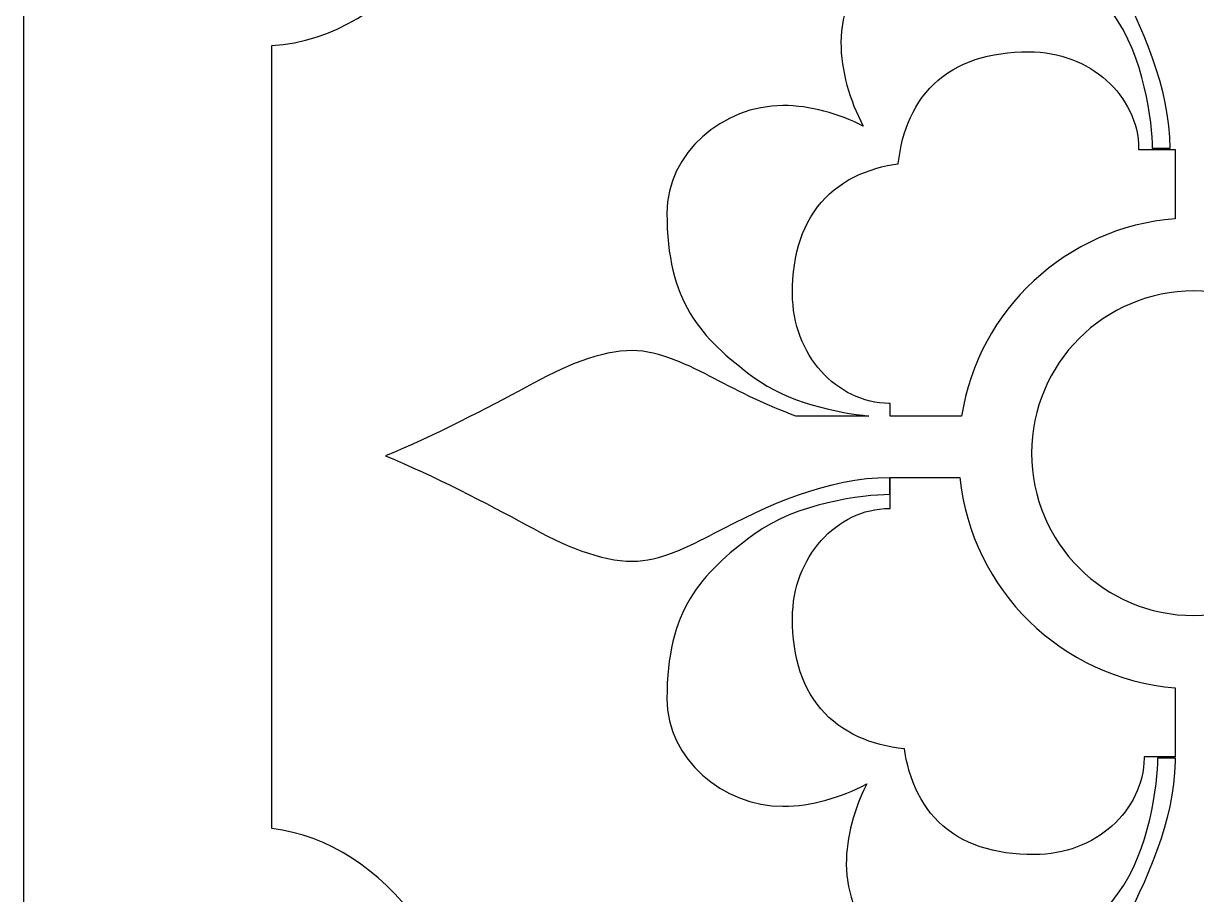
# Model space of a CAD drawing. Header units: centimetres. Extents: x 21.2 to 27, y -9 to 9.
# Drawn here: x 21.19 to 22.782, y 3.121 to 4.303 of the extents above; entities that cross this region are included whole.
import ezdxf

# ---------------------------------------------------------------- set-up
doc = ezdxf.new("R2010")
doc.units = ezdxf.units.CM
doc.header["$MEASUREMENT"] = 0
doc.layers.add('layer 1', color=7, linetype='Continuous')

msp = doc.modelspace()

# ---------------------------------------------------------------- linework, layer by layer
at = {"layer": 'layer 1', "color": 250}
for points, knots in [([(21.19047, -9.00019), (21.19047, -9.00019), (21.19047, -7.7491), (21.19047, -7.7491), (21.19047, -7.7491), (21.19047, -7.7491), (21.19047, -7.63661), (21.19047, -7.63661), (21.19047, -7.63661), (21.19047, -7.63661), (21.19047, -7.23319), (21.19047, -7.23319), (21.19047, -7.23319), (21.19047, -7.23319), (21.19047, -7.03897), (21.19047, -7.03897), (21.19047, -7.03897), (21.19047, -7.03897), (21.19047, -5.26695), (21.19047, -5.26695), (21.19047, -5.26695), (21.19047, -5.26695), (21.19047, -5.15446), (21.19047, -5.15446), (21.19047, -5.15446), (21.19047, -5.15446), (21.19047, -4.75104), (21.19047, -4.75104), (21.19047, -4.75104), (21.19047, -4.75104), (21.19047, -4.55682), (21.19047, -4.55682), (21.19047, -4.55682), (21.19047, -4.55682), (21.19047, -2.7848), (21.19047, -2.7848), (21.19047, -2.7848), (21.19047, -2.7848), (21.19047, -2.67231), (21.19047, -2.67231), (21.19047, -2.67231), (21.19047, -2.67231), (21.19047, -2.26889), (21.19047, -2.26889), (21.19047, -2.26889), (21.19047, -2.26889), (21.19047, -2.07467), (21.19047, -2.07467), (21.19047, -2.07467), (21.19047, -2.07467), (21.19047, -0.30265), (21.19047, -0.30265), (21.19047, -0.30265), (21.19047, -0.30265), (21.19047, -0.19016), (21.19047, -0.19016), (21.19047, -0.19016), (21.19047, -0.19016), (21.19047, 0.21326), (21.19047, 0.21326), (21.19047, 0.21326), (21.19047, 0.21326), (21.19047, 0.40748), (21.19047, 0.40748), (21.19047, 0.40748), (21.19047, 0.40748), (21.19047, 2.1795), (21.19047, 2.1795), (21.19047, 2.1795), (21.19047, 2.1795), (21.19047, 2.29199), (21.19047, 2.29199), (21.19047, 2.29199), (21.19047, 2.29199), (21.19047, 2.69541), (21.19047, 2.69541), (21.19047, 2.69541), (21.19047, 2.69541), (21.19047, 2.88963), (21.19047, 2.88963), (21.19047, 2.88963), (21.19047, 2.88963), (21.19047, 4.66165), (21.19047, 4.66165), (21.19047, 4.66165), (21.19047, 4.66165), (21.19047, 4.77414), (21.19047, 4.77414), (21.19047, 4.77414), (21.19047, 4.77414), (21.19047, 5.17756), (21.19047, 5.17756), (21.19047, 5.17756), (21.19047, 5.17756), (21.19047, 5.37178), (21.19047, 5.37178), (21.19047, 5.37178), (21.19047, 5.37178), (21.19047, 7.1438), (21.19047, 7.1438), (21.19047, 7.1438), (21.19047, 7.1438), (21.19047, 7.25629), (21.19047, 7.25629), (21.19047, 7.25629), (21.19047, 7.25629), (21.19047, 7.65971), (21.19047, 7.65971), (21.19047, 7.65971), (21.19047, 7.65971), (21.19047, 7.85393), (21.19047, 7.85393), (21.19047, 7.85393), (21.19047, 7.85393), (21.19047, 9.00077), (21.19047, 9.00077), (21.19047, 9.00077), (21.19047, 9.00077), (22.06369, 9.00077), (22.06369, 9.00077), (22.06369, 9.00077), (22.06369, 9.00077), (22.26069, 9.00077), (22.26069, 9.00077), (22.26069, 9.00077), (22.26069, 9.00077), (22.75317, 9.00077), (22.75317, 9.00077), (22.75317, 9.00077), (22.75317, 9.00077), (22.83643, 9.00077), (22.83643, 9.00077), (22.83643, 9.00077), (22.83643, 9.00077), (23.30109, 9.00077), (23.30109, 9.00077), (23.30109, 9.00077), (23.30109, 9.00077), (23.4937, 9.00077), (23.4937, 9.00077), (23.4937, 9.00077), (23.4937, 9.00077), (24.69645, 9.00077), (24.69645, 9.00077), (24.69645, 9.00077), (24.69645, 9.00077), (24.89344, 9.00077), (24.89344, 9.00077), (24.89344, 9.00077), (24.89344, 9.00077), (25.38592, 9.00077), (25.38592, 9.00077), (25.38592, 9.00077), (25.38592, 9.00077), (25.46919, 9.00077), (25.46919, 9.00077), (25.46919, 9.00077), (25.46919, 9.00077), (25.93384, 9.00077), (25.93384, 9.00077), (25.93384, 9.00077), (25.93384, 9.00077), (26.12645, 9.00077), (26.12645, 9.00077), (26.12645, 9.00077), (26.12645, 9.00077), (26.99977, 9.00077), (26.99977, 9.00077), (26.99977, 9.00077), (26.99977, 9.00077), (26.99977, 7.78696), (26.99977, 7.78696), (26.99977, 7.78696), (26.99977, 7.78696), (26.99977, 7.67444), (26.99977, 7.67444), (26.99977, 7.67444), (26.99977, 7.67444), (26.99977, 7.27121), (26.99977, 7.27121), (26.99977, 7.27121), (26.99977, 7.27121), (26.99977, 7.0909), (26.99977, 7.0909), (26.99977, 7.0909), (26.99977, 7.0909), (26.99977, 5.25821), (26.99977, 5.25821), (26.99977, 5.25821), (26.99977, 5.25821), (26.99977, 5.1457), (26.99977, 5.1457), (26.99977, 5.1457), (26.99977, 5.1457), (26.99977, 4.74247), (26.99977, 4.74247), (26.99977, 4.74247), (26.99977, 4.74247), (26.99977, 4.56216), (26.99977, 4.56216), (26.99977, 4.56216), (26.99977, 4.56216), (26.99977, 2.79003), (26.99977, 2.79003), (26.99977, 2.79003), (26.99977, 2.79003), (26.99977, 2.67751), (26.99977, 2.67751), (26.99977, 2.67751), (26.99977, 2.67751), (26.99977, 2.27429), (26.99977, 2.27429), (26.99977, 2.27429), (26.99977, 2.27429), (26.99977, 2.09398), (26.99977, 2.09398), (26.99977, 2.09398), (26.99977, 2.09398), (26.99977, 0.32184), (26.99977, 0.32184), (26.99977, 0.32184), (26.99977, 0.32184), (26.99977, 0.20933), (26.99977, 0.20933), (26.99977, 0.20933), (26.99977, 0.20933), (26.99977, -0.1939), (26.99977, -0.1939), (26.99977, -0.1939), (26.99977, -0.1939), (26.99977, -0.37421), (26.99977, -0.37421), (26.99977, -0.37421), (26.99977, -0.37421), (26.99977, -2.14634), (26.99977, -2.14634), (26.99977, -2.14634), (26.99977, -2.14634), (26.99977, -2.25886), (26.99977, -2.25886), (26.99977, -2.25886), (26.99977, -2.25886), (26.99977, -2.66208), (26.99977, -2.66208), (26.99977, -2.66208), (26.99977, -2.66208), (26.99977, -2.84239), (26.99977, -2.84239), (26.99977, -2.84239), (26.99977, -2.84239), (26.99977, -4.61452), (26.99977, -4.61452), (26.99977, -4.61452), (26.99977, -4.61452), (26.99977, -4.72704), (26.99977, -4.72704), (26.99977, -4.72704), (26.99977, -4.72704), (26.99977, -5.13027), (26.99977, -5.13027), (26.99977, -5.13027), (26.99977, -5.13027), (26.99977, -5.31058), (26.99977, -5.31058), (26.99977, -5.31058), (26.99977, -5.31058), (26.99977, -7.08271), (26.99977, -7.08271), (26.99977, -7.08271), (26.99977, -7.08271), (26.99977, -7.19522), (26.99977, -7.19522), (26.99977, -7.19522), (26.99977, -7.19522), (26.99977, -7.59845), (26.99977, -7.59845), (26.99977, -7.59845), (26.99977, -7.59845), (26.99977, -7.77876), (26.99977, -7.77876), (26.99977, -7.77876), (26.99977, -7.77876), (26.99977, -9.00019), (26.99977, -9.00019), (26.99977, -9.00019), (26.99977, -9.00019), (26.12655, -9.00019), (26.12655, -9.00019), (26.12655, -9.00019), (26.12655, -9.00019), (25.92852, -9.00019), (25.92852, -9.00019), (25.92852, -9.00019), (25.92852, -9.00019), (25.46919, -9.00019), (25.46919, -9.00019), (25.46919, -9.00019), (25.46919, -9.00019), (25.38592, -9.00019), (25.38592, -9.00019), (25.38592, -9.00019), (25.38592, -9.00019), (24.89003, -9.00019), (24.89003, -9.00019), (24.89003, -9.00019), (24.89003, -9.00019), (24.69651, -9.00019), (24.69651, -9.00019), (24.69651, -9.00019), (24.69651, -9.00019), (23.4938, -9.00019), (23.4938, -9.00019), (23.4938, -9.00019), (23.4938, -9.00019), (23.29577, -9.00019), (23.29577, -9.00019), (23.29577, -9.00019), (23.29577, -9.00019), (22.83643, -9.00019), (22.83643, -9.00019), (22.83643, -9.00019), (22.83643, -9.00019), (22.75317, -9.00019), (22.75317, -9.00019), (22.75317, -9.00019), (22.75317, -9.00019), (22.25728, -9.00019), (22.25728, -9.00019), (22.25728, -9.00019), (22.25728, -9.00019), (22.06376, -9.00019), (22.06376, -9.00019), (22.06376, -9.00019), (22.06376, -9.00019), (21.19047, -9.00019), (21.19047, -9.00019)], [0, 0, 0, 0, 0.0117647, 0.0117647, 0.0117647, 0.0117647, 0.0235294, 0.0235294, 0.0235294, 0.0235294, 0.0352941, 0.0352941, 0.0352941, 0.0352941, 0.0470588, 0.0470588, 0.0470588, 0.0470588, 0.0588235, 0.0588235, 0.0588235, 0.0588235, 0.0705882, 0.0705882, 0.0705882, 0.0705882, 0.0823529, 0.0823529, 0.0823529, 0.0823529, 0.0941176, 0.0941176, 0.0941176, 0.0941176, 0.1058824, 0.1058824, 0.1058824, 0.1058824, 0.1176471, 0.1176471, 0.1176471, 0.1176471, 0.1294118, 0.1294118, 0.1294118, 0.1294118, 0.1411765, 0.1411765, 0.1411765, 0.1411765, 0.1529412, 0.1529412, 0.1529412, 0.1529412, 0.1647059, 0.1647059, 0.1647059, 0.1647059, 0.1764706, 0.1764706, 0.1764706, 0.1764706, 0.1882353, 0.1882353, 0.1882353, 0.1882353, 0.2, 0.2, 0.2, 0.2, 0.2117647, 0.2117647, 0.2117647, 0.2117647, 0.2235294, 0.2235294, 0.2235294, 0.2235294, 0.2352941, 0.2352941, 0.2352941, 0.2352941, 0.2470588, 0.2470588, 0.2470588, 0.2470588, 0.2588235, 0.2588235, 0.2588235, 0.2588235, 0.2705882, 0.2705882, 0.2705882, 0.2705882, 0.2823529, 0.2823529, 0.2823529, 0.2823529, 0.2941176, 0.2941176, 0.2941176, 0.2941176, 0.3058824, 0.3058824, 0.3058824, 0.3058824, 0.3176471, 0.3176471, 0.3176471, 0.3176471, 0.3294118, 0.3294118, 0.3294118, 0.3294118, 0.3411765, 0.3411765, 0.3411765, 0.3411765, 0.3529412, 0.3529412, 0.3529412, 0.3529412, 0.3647059, 0.3647059, 0.3647059, 0.3647059, 0.3764706, 0.3764706, 0.3764706, 0.3764706, 0.3882353, 0.3882353, 0.3882353, 0.3882353, 0.4, 0.4, 0.4, 0.4, 0.4117647, 0.4117647, 0.4117647, 0.4117647, 0.4235294, 0.4235294, 0.4235294, 0.4235294, 0.4352941, 0.4352941, 0.4352941, 0.4352941, 0.4470588, 0.4470588, 0.4470588, 0.4470588, 0.4588235, 0.4588235, 0.4588235, 0.4588235, 0.4705882, 0.4705882, 0.4705882, 0.4705882, 0.4823529, 0.4823529, 0.4823529, 0.4823529, 0.4941176, 0.4941176, 0.4941176, 0.4941176, 0.5058824, 0.5058824, 0.5058824, 0.5058824, 0.5176471, 0.5176471, 0.5176471, 0.5176471, 0.5294118, 0.5294118, 0.5294118, 0.5294118, 0.5411765, 0.5411765, 0.5411765, 0.5411765, 0.5529412, 0.5529412, 0.5529412, 0.5529412, 0.5647059, 0.5647059, 0.5647059, 0.5647059, 0.5764706, 0.5764706, 0.5764706, 0.5764706, 0.5882353, 0.5882353, 0.5882353, 0.5882353, 0.6, 0.6, 0.6, 0.6, 0.6117647, 0.6117647, 0.6117647, 0.6117647, 0.6235294, 0.6235294, 0.6235294, 0.6235294, 0.6352941, 0.6352941, 0.6352941, 0.6352941, 0.6470588, 0.6470588, 0.6470588, 0.6470588, 0.6588235, 0.6588235, 0.6588235, 0.6588235, 0.6705882, 0.6705882, 0.6705882, 0.6705882, 0.6823529, 0.6823529, 0.6823529, 0.6823529, 0.6941176, 0.6941176, 0.6941176, 0.6941176, 0.7058824, 0.7058824, 0.7058824, 0.7058824, 0.7176471, 0.7176471, 0.7176471, 0.7176471, 0.7294118, 0.7294118, 0.7294118, 0.7294118, 0.7411765, 0.7411765, 0.7411765, 0.7411765, 0.7529412, 0.7529412, 0.7529412, 0.7529412, 0.7647059, 0.7647059, 0.7647059, 0.7647059, 0.7764706, 0.7764706, 0.7764706, 0.7764706, 0.7882353, 0.7882353, 0.7882353, 0.7882353, 0.8, 0.8, 0.8, 0.8, 0.8117647, 0.8117647, 0.8117647, 0.8117647, 0.8235294, 0.8235294, 0.8235294, 0.8235294, 0.8352941, 0.8352941, 0.8352941, 0.8352941, 0.8470588, 0.8470588, 0.8470588, 0.8470588, 0.8588235, 0.8588235, 0.8588235, 0.8588235, 0.8705882, 0.8705882, 0.8705882, 0.8705882, 0.8823529, 0.8823529, 0.8823529, 0.8823529, 0.8941176, 0.8941176, 0.8941176, 0.8941176, 0.9058824, 0.9058824, 0.9058824, 0.9058824, 0.9176471, 0.9176471, 0.9176471, 0.9176471, 0.9294118, 0.9294118, 0.9294118, 0.9294118, 0.9411765, 0.9411765, 0.9411765, 0.9411765, 0.9529412, 0.9529412, 0.9529412, 0.9529412, 0.9647059, 0.9647059, 0.9647059, 0.9647059, 0.9764706, 0.9764706, 0.9764706, 0.9764706, 1, 1, 1, 1]), ([(21.52757, 3.21037), (21.68163, 3.19125), (21.80333, 3.02668), (21.81143, 2.82287), (21.81143, 2.82287), (22.02536, 2.8204), (22.19972, 2.69288), (22.21502, 2.53166), (22.21502, 2.53166), (22.21502, 2.53166), (22.4324, 2.5978), (22.4324, 2.5978), (22.4324, 2.5978), (22.4324, 2.5978), (22.67644, 2.52354), (22.67644, 2.52354), (22.67644, 2.52354), (22.67644, 2.52354), (22.73528, 2.72485), (22.73528, 2.72485), (22.73528, 2.72485), (22.71902, 2.75747), (22.70264, 2.78842), (22.68907, 2.81342), (22.68907, 2.81342), (22.65989, 2.86589), (22.63949, 2.91401), (22.63949, 2.95776), (22.63949, 2.95776), (22.63949, 2.99421), (22.65989, 3.03505), (22.67741, 3.06858), (22.67741, 3.06858), (22.71456, 3.13857), (22.75167, 3.21974), (22.75317, 3.30116), (22.75317, 3.30116), (22.75317, 3.30116), (22.75317, 3.30625), (22.75317, 3.30625), (22.75317, 3.30625), (22.75317, 3.30625), (22.7299, 3.30625), (22.7299, 3.30625), (22.7299, 3.30625), (22.7299, 3.27125), (22.71823, 3.17937), (22.67594, 3.12253), (22.67594, 3.12253), (22.622, 3.04961), (22.57244, 3.00443), (22.45285, 3.00443), (22.45285, 3.00443), (22.3712, 3.00443), (22.30705, 3.08022), (22.30705, 3.1619), (22.30705, 3.1619), (22.30705, 3.19885), (22.31781, 3.237), (22.33485, 3.27079), (22.33485, 3.27079), (22.29989, 3.25232), (22.25986, 3.24051), (22.22115, 3.24051), (22.22115, 3.24051), (22.13948, 3.24051), (22.06368, 3.30466), (22.06368, 3.38631), (22.06368, 3.38631), (22.06368, 3.5059), (22.10886, 3.55545), (22.18178, 3.6094), (22.18178, 3.6094), (22.23863, 3.65169), (22.3305, 3.66336), (22.3655, 3.66336), (22.3655, 3.66336), (22.3655, 3.66336), (22.3655, 3.68669), (22.3655, 3.68669), (22.3655, 3.68669), (22.28237, 3.68669), (22.19928, 3.64877), (22.12783, 3.61085), (22.12783, 3.61085), (22.0943, 3.59335), (22.05347, 3.57295), (22.01701, 3.57295), (22.01701, 3.57295), (21.97326, 3.57295), (21.92514, 3.59335), (21.87267, 3.62253), (21.87267, 3.62253), (21.82164, 3.65023), (21.7458, 3.68962), (21.68166, 3.71583), (21.68166, 3.71583), (21.7458, 3.74209), (21.82164, 3.78146), (21.87267, 3.80916), (21.87267, 3.80916), (21.92514, 3.83834), (21.97326, 3.85874), (22.01701, 3.85874), (22.01701, 3.85874), (22.05347, 3.85874), (22.0943, 3.83834), (22.12783, 3.82083), (22.12783, 3.82083), (22.16251, 3.80242), (22.19993, 3.78402), (22.23877, 3.76996), (22.23877, 3.76996), (22.23877, 3.76996), (22.33771, 3.76996), (22.33771, 3.76996), (22.33771, 3.76996), (22.29442, 3.77438), (22.22701, 3.78864), (22.18178, 3.8223), (22.18178, 3.8223), (22.10886, 3.87624), (22.06368, 3.9258), (22.06368, 4.04538), (22.06368, 4.04538), (22.06368, 4.12704), (22.13948, 4.19118), (22.22115, 4.19118), (22.22115, 4.19118), (22.2581, 4.19118), (22.29625, 4.18043), (22.33004, 4.16339), (22.33004, 4.16339), (22.31157, 4.19835), (22.29977, 4.23837), (22.29977, 4.27708), (22.29977, 4.27708), (22.29977, 4.35876), (22.36391, 4.43456), (22.44556, 4.43456), (22.44556, 4.43456), (22.56515, 4.43456), (22.6147, 4.38937), (22.66865, 4.31646), (22.66865, 4.31646), (22.71094, 4.25961), (22.72261, 4.16774), (22.72261, 4.13274), (22.72261, 4.13274), (22.72261, 4.13274), (22.74594, 4.13274), (22.74594, 4.13274), (22.74594, 4.13274), (22.74594, 4.21586), (22.70803, 4.29896), (22.67011, 4.3704), (22.67011, 4.3704), (22.6526, 4.40394), (22.6322, 4.44477), (22.6322, 4.48123), (22.6322, 4.48123), (22.6322, 4.52498), (22.6526, 4.57309), (22.68178, 4.62556), (22.68178, 4.62556), (22.69895, 4.6572), (22.72062, 4.69838), (22.74086, 4.74039), (22.74086, 4.74039), (22.74086, 4.74039), (22.67644, 4.96081), (22.67644, 4.96081), (22.67644, 4.96081), (22.67644, 4.96081), (22.4324, 4.88655), (22.4324, 4.88655), (22.4324, 4.88655), (22.4324, 4.88655), (22.21322, 4.95324), (22.21322, 4.95324), (22.21322, 4.95324), (22.18982, 4.80271), (22.02728, 4.68477), (21.82675, 4.6768), (21.82675, 4.6768), (21.82424, 4.45936), (21.69253, 4.2828), (21.52757, 4.27258), (21.52757, 4.27258), (21.52757, 4.27258), (21.52757, 3.21037), (21.52757, 3.21037)], [0, 0, 0, 0, 0.0204082, 0.0204082, 0.0204082, 0.0204082, 0.0408163, 0.0408163, 0.0408163, 0.0408163, 0.0612245, 0.0612245, 0.0612245, 0.0612245, 0.0816327, 0.0816327, 0.0816327, 0.0816327, 0.1020408, 0.1020408, 0.1020408, 0.1020408, 0.122449, 0.122449, 0.122449, 0.122449, 0.1428571, 0.1428571, 0.1428571, 0.1428571, 0.1632653, 0.1632653, 0.1632653, 0.1632653, 0.1836735, 0.1836735, 0.1836735, 0.1836735, 0.2040816, 0.2040816, 0.2040816, 0.2040816, 0.2244898, 0.2244898, 0.2244898, 0.2244898, 0.244898, 0.244898, 0.244898, 0.244898, 0.2653061, 0.2653061, 0.2653061, 0.2653061, 0.2857143, 0.2857143, 0.2857143, 0.2857143, 0.3061224, 0.3061224, 0.3061224, 0.3061224, 0.3265306, 0.3265306, 0.3265306, 0.3265306, 0.3469388, 0.3469388, 0.3469388, 0.3469388, 0.3673469, 0.3673469, 0.3673469, 0.3673469, 0.3877551, 0.3877551, 0.3877551, 0.3877551, 0.4081633, 0.4081633, 0.4081633, 0.4081633, 0.4285714, 0.4285714, 0.4285714, 0.4285714, 0.4489796, 0.4489796, 0.4489796, 0.4489796, 0.4693878, 0.4693878, 0.4693878, 0.4693878, 0.4897959, 0.4897959, 0.4897959, 0.4897959, 0.5102041, 0.5102041, 0.5102041, 0.5102041, 0.5306122, 0.5306122, 0.5306122, 0.5306122, 0.5510204, 0.5510204, 0.5510204, 0.5510204, 0.5714286, 0.5714286, 0.5714286, 0.5714286, 0.5918367, 0.5918367, 0.5918367, 0.5918367, 0.6122449, 0.6122449, 0.6122449, 0.6122449, 0.6326531, 0.6326531, 0.6326531, 0.6326531, 0.6530612, 0.6530612, 0.6530612, 0.6530612, 0.6734694, 0.6734694, 0.6734694, 0.6734694, 0.6938776, 0.6938776, 0.6938776, 0.6938776, 0.7142857, 0.7142857, 0.7142857, 0.7142857, 0.7346939, 0.7346939, 0.7346939, 0.7346939, 0.755102, 0.755102, 0.755102, 0.755102, 0.7755102, 0.7755102, 0.7755102, 0.7755102, 0.7959184, 0.7959184, 0.7959184, 0.7959184, 0.8163265, 0.8163265, 0.8163265, 0.8163265, 0.8367347, 0.8367347, 0.8367347, 0.8367347, 0.8571429, 0.8571429, 0.8571429, 0.8571429, 0.877551, 0.877551, 0.877551, 0.877551, 0.8979592, 0.8979592, 0.8979592, 0.8979592, 0.9183673, 0.9183673, 0.9183673, 0.9183673, 0.9387755, 0.9387755, 0.9387755, 0.9387755, 0.9591837, 0.9591837, 0.9591837, 0.9591837, 1, 1, 1, 1]), ([(22.36677, 3.76996), (22.36677, 3.76996), (22.4635, 3.76996), (22.4635, 3.76996), (22.4635, 3.76996), (22.48639, 3.91402), (22.60568, 4.02601), (22.75317, 4.0377), (22.75317, 4.0377), (22.75317, 4.0377), (22.75317, 4.13146), (22.75317, 4.13146), (22.75317, 4.13146), (22.75317, 4.13146), (22.70382, 4.13146), (22.70382, 4.13146), (22.70382, 4.13146), (22.70382, 4.13146), (22.70382, 4.13325), (22.70382, 4.13325), (22.70382, 4.13325), (22.70382, 4.13325), (22.70363, 4.13941), (22.70363, 4.13941), (22.70363, 4.13941), (22.70363, 4.13941), (22.70303, 4.14602), (22.70303, 4.14602), (22.70303, 4.14602), (22.70303, 4.14602), (22.70205, 4.15255), (22.70205, 4.15255), (22.70205, 4.15255), (22.70205, 4.15255), (22.70071, 4.159), (22.70071, 4.159), (22.70071, 4.159), (22.70071, 4.159), (22.699, 4.16533), (22.699, 4.16533), (22.699, 4.16533), (22.699, 4.16533), (22.69696, 4.17155), (22.69696, 4.17155), (22.69696, 4.17155), (22.69696, 4.17155), (22.69459, 4.17764), (22.69459, 4.17764), (22.69459, 4.17764), (22.69459, 4.17764), (22.69189, 4.18361), (22.69189, 4.18361), (22.69189, 4.18361), (22.69189, 4.18361), (22.68889, 4.18942), (22.68889, 4.18942), (22.68889, 4.18942), (22.68889, 4.18942), (22.68559, 4.19508), (22.68559, 4.19508), (22.68559, 4.19508), (22.68559, 4.19508), (22.68201, 4.20056), (22.68201, 4.20056), (22.68201, 4.20056), (22.68201, 4.20056), (22.67816, 4.20589), (22.67816, 4.20589), (22.67816, 4.20589), (22.67816, 4.20589), (22.67403, 4.21103), (22.67403, 4.21103), (22.67403, 4.21103), (22.67403, 4.21103), (22.66964, 4.21599), (22.66964, 4.21599), (22.66964, 4.21599), (22.66964, 4.21599), (22.66501, 4.22076), (22.66501, 4.22076), (22.66501, 4.22076), (22.66501, 4.22076), (22.66012, 4.22533), (22.66012, 4.22533), (22.66012, 4.22533), (22.66012, 4.22533), (22.655, 4.22969), (22.655, 4.22969), (22.655, 4.22969), (22.655, 4.22969), (22.64966, 4.23383), (22.64966, 4.23383), (22.64966, 4.23383), (22.64966, 4.23383), (22.64409, 4.23775), (22.64409, 4.23775), (22.64409, 4.23775), (22.64409, 4.23775), (22.63831, 4.24144), (22.63831, 4.24144), (22.63831, 4.24144), (22.63831, 4.24144), (22.63232, 4.24488), (22.63232, 4.24488), (22.63232, 4.24488), (22.63232, 4.24488), (22.62613, 4.24807), (22.62613, 4.24807), (22.62613, 4.24807), (22.62613, 4.24807), (22.61975, 4.251), (22.61975, 4.251), (22.61975, 4.251), (22.61975, 4.251), (22.61317, 4.25367), (22.61317, 4.25367), (22.61317, 4.25367), (22.61317, 4.25367), (22.60642, 4.25605), (22.60642, 4.25605), (22.60642, 4.25605), (22.60642, 4.25605), (22.5995, 4.25815), (22.5995, 4.25815), (22.5995, 4.25815), (22.5995, 4.25815), (22.59243, 4.25995), (22.59243, 4.25995), (22.59243, 4.25995), (22.59243, 4.25995), (22.58519, 4.26144), (22.58519, 4.26144), (22.58519, 4.26144), (22.58519, 4.26144), (22.57781, 4.26261), (22.57781, 4.26261), (22.57781, 4.26261), (22.57781, 4.26261), (22.57031, 4.26346), (22.57031, 4.26346), (22.57031, 4.26346), (22.57031, 4.26346), (22.56268, 4.26398), (22.56268, 4.26398), (22.56268, 4.26398), (22.56268, 4.26398), (22.55504, 4.26415), (22.55504, 4.26415), (22.55504, 4.26415), (22.55504, 4.26415), (22.54496, 4.26399), (22.54496, 4.26399), (22.54496, 4.26399), (22.54496, 4.26399), (22.53525, 4.2635), (22.53525, 4.2635), (22.53525, 4.2635), (22.53525, 4.2635), (22.52579, 4.26269), (22.52579, 4.26269), (22.52579, 4.26269), (22.52579, 4.26269), (22.51656, 4.26155), (22.51656, 4.26155), (22.51656, 4.26155), (22.51656, 4.26155), (22.50758, 4.26006), (22.50758, 4.26006), (22.50758, 4.26006), (22.50758, 4.26006), (22.49883, 4.25824), (22.49883, 4.25824), (22.49883, 4.25824), (22.49883, 4.25824), (22.49032, 4.25606), (22.49032, 4.25606), (22.49032, 4.25606), (22.49032, 4.25606), (22.48206, 4.25353), (22.48206, 4.25353), (22.48206, 4.25353), (22.48206, 4.25353), (22.47405, 4.25064), (22.47405, 4.25064), (22.47405, 4.25064), (22.47405, 4.25064), (22.46629, 4.24738), (22.46629, 4.24738), (22.46629, 4.24738), (22.46629, 4.24738), (22.4588, 4.24376), (22.4588, 4.24376), (22.4588, 4.24376), (22.4588, 4.24376), (22.45159, 4.23977), (22.45159, 4.23977), (22.45159, 4.23977), (22.45159, 4.23977), (22.44467, 4.23542), (22.44467, 4.23542), (22.44467, 4.23542), (22.44467, 4.23542), (22.43807, 4.23072), (22.43807, 4.23072), (22.43807, 4.23072), (22.43807, 4.23072), (22.43178, 4.22568), (22.43178, 4.22568), (22.43178, 4.22568), (22.43178, 4.22568), (22.42584, 4.22031), (22.42584, 4.22031), (22.42584, 4.22031), (22.42584, 4.22031), (22.42023, 4.21463), (22.42023, 4.21463), (22.42023, 4.21463), (22.42023, 4.21463), (22.41499, 4.20866), (22.41499, 4.20866), (22.41499, 4.20866), (22.41499, 4.20866), (22.4101, 4.20241), (22.4101, 4.20241), (22.4101, 4.20241), (22.4101, 4.20241), (22.40558, 4.19592), (22.40558, 4.19592), (22.40558, 4.19592), (22.40558, 4.19592), (22.40141, 4.1892), (22.40141, 4.1892), (22.40141, 4.1892), (22.40141, 4.1892), (22.3976, 4.18227), (22.3976, 4.18227), (22.3976, 4.18227), (22.3976, 4.18227), (22.39413, 4.17514), (22.39413, 4.17514), (22.39413, 4.17514), (22.39413, 4.17514), (22.391, 4.16784), (22.391, 4.16784), (22.391, 4.16784), (22.391, 4.16784), (22.3882, 4.16038), (22.3882, 4.16038), (22.3882, 4.16038), (22.3882, 4.16038), (22.38571, 4.15275), (22.38571, 4.15275), (22.38571, 4.15275), (22.38571, 4.15275), (22.38351, 4.14498), (22.38351, 4.14498), (22.38351, 4.14498), (22.38351, 4.14498), (22.38161, 4.13707), (22.38161, 4.13707), (22.38161, 4.13707), (22.38161, 4.13707), (22.37998, 4.12902), (22.37998, 4.12902), (22.37998, 4.12902), (22.37998, 4.12902), (22.37862, 4.12084), (22.37862, 4.12084), (22.37862, 4.12084), (22.37862, 4.12084), (22.37751, 4.11253), (22.37751, 4.11253), (22.37751, 4.11253), (22.37751, 4.11253), (22.37749, 4.11228), (22.37749, 4.11228), (22.37749, 4.11228), (22.37749, 4.11228), (22.37122, 4.11129), (22.37122, 4.11129), (22.37122, 4.11129), (22.37122, 4.11129), (22.36308, 4.10972), (22.36308, 4.10972), (22.36308, 4.10972), (22.36308, 4.10972), (22.35506, 4.10787), (22.35506, 4.10787), (22.35506, 4.10787), (22.35506, 4.10787), (22.34719, 4.10572), (22.34719, 4.10572), (22.34719, 4.10572), (22.34719, 4.10572), (22.33947, 4.10328), (22.33947, 4.10328), (22.33947, 4.10328), (22.33947, 4.10328), (22.33191, 4.10052), (22.33191, 4.10052), (22.33191, 4.10052), (22.33191, 4.10052), (22.32451, 4.09743), (22.32451, 4.09743), (22.32451, 4.09743), (22.32451, 4.09743), (22.31729, 4.094), (22.31729, 4.094), (22.31729, 4.094), (22.31729, 4.094), (22.31026, 4.09023), (22.31026, 4.09023), (22.31026, 4.09023), (22.31026, 4.09023), (22.30344, 4.08609), (22.30344, 4.08609), (22.30344, 4.08609), (22.30344, 4.08609), (22.29685, 4.08159), (22.29685, 4.08159), (22.29685, 4.08159), (22.29685, 4.08159), (22.29052, 4.07672), (22.29052, 4.07672), (22.29052, 4.07672), (22.29052, 4.07672), (22.28445, 4.07148), (22.28445, 4.07148), (22.28445, 4.07148), (22.28445, 4.07148), (22.27868, 4.06589), (22.27868, 4.06589), (22.27868, 4.06589), (22.27868, 4.06589), (22.27322, 4.05993), (22.27322, 4.05993), (22.27322, 4.05993), (22.27322, 4.05993), (22.26809, 4.05364), (22.26809, 4.05364), (22.26809, 4.05364), (22.26809, 4.05364), (22.26331, 4.04701), (22.26331, 4.04701), (22.26331, 4.04701), (22.26331, 4.04701), (22.25889, 4.04007), (22.25889, 4.04007), (22.25889, 4.04007), (22.25889, 4.04007), (22.25483, 4.03283), (22.25483, 4.03283), (22.25483, 4.03283), (22.25483, 4.03283), (22.25115, 4.0253), (22.25115, 4.0253), (22.25115, 4.0253), (22.25115, 4.0253), (22.24783, 4.0175), (22.24783, 4.0175), (22.24783, 4.0175), (22.24783, 4.0175), (22.24489, 4.00944), (22.24489, 4.00944), (22.24489, 4.00944), (22.24489, 4.00944), (22.24231, 4.00112), (22.24231, 4.00112), (22.24231, 4.00112), (22.24231, 4.00112), (22.2401, 3.99256), (22.2401, 3.99256), (22.2401, 3.99256), (22.2401, 3.99256), (22.23824, 3.98374), (22.23824, 3.98374), (22.23824, 3.98374), (22.23824, 3.98374), (22.23673, 3.97469), (22.23673, 3.97469), (22.23673, 3.97469), (22.23673, 3.97469), (22.23557, 3.9654), (22.23557, 3.9654), (22.23557, 3.9654), (22.23557, 3.9654), (22.23474, 3.95586), (22.23474, 3.95586), (22.23474, 3.95586), (22.23474, 3.95586), (22.23425, 3.94606), (22.23425, 3.94606), (22.23425, 3.94606), (22.23425, 3.94606), (22.23409, 3.93591), (22.23409, 3.93591), (22.23409, 3.93591), (22.23409, 3.93591), (22.23425, 3.92827), (22.23425, 3.92827), (22.23425, 3.92827), (22.23425, 3.92827), (22.23477, 3.92064), (22.23477, 3.92064), (22.23477, 3.92064), (22.23477, 3.92064), (22.23562, 3.91313), (22.23562, 3.91313), (22.23562, 3.91313), (22.23562, 3.91313), (22.23679, 3.90576), (22.23679, 3.90576), (22.23679, 3.90576), (22.23679, 3.90576), (22.23828, 3.89852), (22.23828, 3.89852), (22.23828, 3.89852), (22.23828, 3.89852), (22.24008, 3.89144), (22.24008, 3.89144), (22.24008, 3.89144), (22.24008, 3.89144), (22.24218, 3.88452), (22.24218, 3.88452), (22.24218, 3.88452), (22.24218, 3.88452), (22.24456, 3.87777), (22.24456, 3.87777), (22.24456, 3.87777), (22.24456, 3.87777), (22.24722, 3.8712), (22.24722, 3.8712), (22.24722, 3.8712), (22.24722, 3.8712), (22.25016, 3.86482), (22.25016, 3.86482), (22.25016, 3.86482), (22.25016, 3.86482), (22.25335, 3.85862), (22.25335, 3.85862), (22.25335, 3.85862), (22.25335, 3.85862), (22.25679, 3.85263), (22.25679, 3.85263), (22.25679, 3.85263), (22.25679, 3.85263), (22.26048, 3.84685), (22.26048, 3.84685), (22.26048, 3.84685), (22.26048, 3.84685), (22.2644, 3.84128), (22.2644, 3.84128), (22.2644, 3.84128), (22.2644, 3.84128), (22.26854, 3.83593), (22.26854, 3.83593), (22.26854, 3.83593), (22.26854, 3.83593), (22.2729, 3.83082), (22.2729, 3.83082), (22.2729, 3.83082), (22.2729, 3.83082), (22.27746, 3.82594), (22.27746, 3.82594), (22.27746, 3.82594), (22.27746, 3.82594), (22.28223, 3.8213), (22.28223, 3.8213), (22.28223, 3.8213), (22.28223, 3.8213), (22.28719, 3.8169), (22.28719, 3.8169), (22.28719, 3.8169), (22.28719, 3.8169), (22.29234, 3.81278), (22.29234, 3.81278), (22.29234, 3.81278), (22.29234, 3.81278), (22.29766, 3.80892), (22.29766, 3.80892), (22.29766, 3.80892), (22.29766, 3.80892), (22.30316, 3.80533), (22.30316, 3.80533), (22.30316, 3.80533), (22.30316, 3.80533), (22.30882, 3.80204), (22.30882, 3.80204), (22.30882, 3.80204), (22.30882, 3.80204), (22.31462, 3.79904), (22.31462, 3.79904), (22.31462, 3.79904), (22.31462, 3.79904), (22.32057, 3.79635), (22.32057, 3.79635), (22.32057, 3.79635), (22.32057, 3.79635), (22.32667, 3.79397), (22.32667, 3.79397), (22.32667, 3.79397), (22.32667, 3.79397), (22.3329, 3.79192), (22.3329, 3.79192), (22.3329, 3.79192), (22.3329, 3.79192), (22.33924, 3.79022), (22.33924, 3.79022), (22.33924, 3.79022), (22.33924, 3.79022), (22.34568, 3.78887), (22.34568, 3.78887), (22.34568, 3.78887), (22.34568, 3.78887), (22.35222, 3.7879), (22.35222, 3.7879), (22.35222, 3.7879), (22.35222, 3.7879), (22.35883, 3.7873), (22.35883, 3.7873), (22.35883, 3.7873), (22.35883, 3.7873), (22.36499, 3.78712), (22.36499, 3.78712), (22.36499, 3.78712), (22.36499, 3.78712), (22.36677, 3.78712), (22.36677, 3.78712), (22.36677, 3.78712), (22.36677, 3.78712), (22.36677, 3.76996), (22.36677, 3.76996)], [0, 0, 0, 0, 0.0074627, 0.0074627, 0.0074627, 0.0074627, 0.0149254, 0.0149254, 0.0149254, 0.0149254, 0.0223881, 0.0223881, 0.0223881, 0.0223881, 0.0298507, 0.0298507, 0.0298507, 0.0298507, 0.0373134, 0.0373134, 0.0373134, 0.0373134, 0.0447761, 0.0447761, 0.0447761, 0.0447761, 0.0522388, 0.0522388, 0.0522388, 0.0522388, 0.0597015, 0.0597015, 0.0597015, 0.0597015, 0.0671642, 0.0671642, 0.0671642, 0.0671642, 0.0746269, 0.0746269, 0.0746269, 0.0746269, 0.0820896, 0.0820896, 0.0820896, 0.0820896, 0.0895522, 0.0895522, 0.0895522, 0.0895522, 0.0970149, 0.0970149, 0.0970149, 0.0970149, 0.1044776, 0.1044776, 0.1044776, 0.1044776, 0.1119403, 0.1119403, 0.1119403, 0.1119403, 0.119403, 0.119403, 0.119403, 0.119403, 0.1268657, 0.1268657, 0.1268657, 0.1268657, 0.1343284, 0.1343284, 0.1343284, 0.1343284, 0.141791, 0.141791, 0.141791, 0.141791, 0.1492537, 0.1492537, 0.1492537, 0.1492537, 0.1567164, 0.1567164, 0.1567164, 0.1567164, 0.1641791, 0.1641791, 0.1641791, 0.1641791, 0.1716418, 0.1716418, 0.1716418, 0.1716418, 0.1791045, 0.1791045, 0.1791045, 0.1791045, 0.1865672, 0.1865672, 0.1865672, 0.1865672, 0.1940299, 0.1940299, 0.1940299, 0.1940299, 0.2014925, 0.2014925, 0.2014925, 0.2014925, 0.2089552, 0.2089552, 0.2089552, 0.2089552, 0.2164179, 0.2164179, 0.2164179, 0.2164179, 0.2238806, 0.2238806, 0.2238806, 0.2238806, 0.2313433, 0.2313433, 0.2313433, 0.2313433, 0.238806, 0.238806, 0.238806, 0.238806, 0.2462687, 0.2462687, 0.2462687, 0.2462687, 0.2537313, 0.2537313, 0.2537313, 0.2537313, 0.261194, 0.261194, 0.261194, 0.261194, 0.2686567, 0.2686567, 0.2686567, 0.2686567, 0.2761194, 0.2761194, 0.2761194, 0.2761194, 0.2835821, 0.2835821, 0.2835821, 0.2835821, 0.2910448, 0.2910448, 0.2910448, 0.2910448, 0.2985075, 0.2985075, 0.2985075, 0.2985075, 0.3059701, 0.3059701, 0.3059701, 0.3059701, 0.3134328, 0.3134328, 0.3134328, 0.3134328, 0.3208955, 0.3208955, 0.3208955, 0.3208955, 0.3283582, 0.3283582, 0.3283582, 0.3283582, 0.3358209, 0.3358209, 0.3358209, 0.3358209, 0.3432836, 0.3432836, 0.3432836, 0.3432836, 0.3507463, 0.3507463, 0.3507463, 0.3507463, 0.358209, 0.358209, 0.358209, 0.358209, 0.3656716, 0.3656716, 0.3656716, 0.3656716, 0.3731343, 0.3731343, 0.3731343, 0.3731343, 0.380597, 0.380597, 0.380597, 0.380597, 0.3880597, 0.3880597, 0.3880597, 0.3880597, 0.3955224, 0.3955224, 0.3955224, 0.3955224, 0.4029851, 0.4029851, 0.4029851, 0.4029851, 0.4104478, 0.4104478, 0.4104478, 0.4104478, 0.4179104, 0.4179104, 0.4179104, 0.4179104, 0.4253731, 0.4253731, 0.4253731, 0.4253731, 0.4328358, 0.4328358, 0.4328358, 0.4328358, 0.4402985, 0.4402985, 0.4402985, 0.4402985, 0.4477612, 0.4477612, 0.4477612, 0.4477612, 0.4552239, 0.4552239, 0.4552239, 0.4552239, 0.4626866, 0.4626866, 0.4626866, 0.4626866, 0.4701493, 0.4701493, 0.4701493, 0.4701493, 0.4776119, 0.4776119, 0.4776119, 0.4776119, 0.4850746, 0.4850746, 0.4850746, 0.4850746, 0.4925373, 0.4925373, 0.4925373, 0.4925373, 0.5, 0.5, 0.5, 0.5, 0.5074627, 0.5074627, 0.5074627, 0.5074627, 0.5149254, 0.5149254, 0.5149254, 0.5149254, 0.5223881, 0.5223881, 0.5223881, 0.5223881, 0.5298507, 0.5298507, 0.5298507, 0.5298507, 0.5373134, 0.5373134, 0.5373134, 0.5373134, 0.5447761, 0.5447761, 0.5447761, 0.5447761, 0.5522388, 0.5522388, 0.5522388, 0.5522388, 0.5597015, 0.5597015, 0.5597015, 0.5597015, 0.5671642, 0.5671642, 0.5671642, 0.5671642, 0.5746269, 0.5746269, 0.5746269, 0.5746269, 0.5820896, 0.5820896, 0.5820896, 0.5820896, 0.5895522, 0.5895522, 0.5895522, 0.5895522, 0.5970149, 0.5970149, 0.5970149, 0.5970149, 0.6044776, 0.6044776, 0.6044776, 0.6044776, 0.6119403, 0.6119403, 0.6119403, 0.6119403, 0.619403, 0.619403, 0.619403, 0.619403, 0.6268657, 0.6268657, 0.6268657, 0.6268657, 0.6343284, 0.6343284, 0.6343284, 0.6343284, 0.641791, 0.641791, 0.641791, 0.641791, 0.6492537, 0.6492537, 0.6492537, 0.6492537, 0.6567164, 0.6567164, 0.6567164, 0.6567164, 0.6641791, 0.6641791, 0.6641791, 0.6641791, 0.6716418, 0.6716418, 0.6716418, 0.6716418, 0.6791045, 0.6791045, 0.6791045, 0.6791045, 0.6865672, 0.6865672, 0.6865672, 0.6865672, 0.6940299, 0.6940299, 0.6940299, 0.6940299, 0.7014925, 0.7014925, 0.7014925, 0.7014925, 0.7089552, 0.7089552, 0.7089552, 0.7089552, 0.7164179, 0.7164179, 0.7164179, 0.7164179, 0.7238806, 0.7238806, 0.7238806, 0.7238806, 0.7313433, 0.7313433, 0.7313433, 0.7313433, 0.738806, 0.738806, 0.738806, 0.738806, 0.7462687, 0.7462687, 0.7462687, 0.7462687, 0.7537313, 0.7537313, 0.7537313, 0.7537313, 0.761194, 0.761194, 0.761194, 0.761194, 0.7686567, 0.7686567, 0.7686567, 0.7686567, 0.7761194, 0.7761194, 0.7761194, 0.7761194, 0.7835821, 0.7835821, 0.7835821, 0.7835821, 0.7910448, 0.7910448, 0.7910448, 0.7910448, 0.7985075, 0.7985075, 0.7985075, 0.7985075, 0.8059701, 0.8059701, 0.8059701, 0.8059701, 0.8134328, 0.8134328, 0.8134328, 0.8134328, 0.8208955, 0.8208955, 0.8208955, 0.8208955, 0.8283582, 0.8283582, 0.8283582, 0.8283582, 0.8358209, 0.8358209, 0.8358209, 0.8358209, 0.8432836, 0.8432836, 0.8432836, 0.8432836, 0.8507463, 0.8507463, 0.8507463, 0.8507463, 0.858209, 0.858209, 0.858209, 0.858209, 0.8656716, 0.8656716, 0.8656716, 0.8656716, 0.8731343, 0.8731343, 0.8731343, 0.8731343, 0.880597, 0.880597, 0.880597, 0.880597, 0.8880597, 0.8880597, 0.8880597, 0.8880597, 0.8955224, 0.8955224, 0.8955224, 0.8955224, 0.9029851, 0.9029851, 0.9029851, 0.9029851, 0.9104478, 0.9104478, 0.9104478, 0.9104478, 0.9179104, 0.9179104, 0.9179104, 0.9179104, 0.9253731, 0.9253731, 0.9253731, 0.9253731, 0.9328358, 0.9328358, 0.9328358, 0.9328358, 0.9402985, 0.9402985, 0.9402985, 0.9402985, 0.9477612, 0.9477612, 0.9477612, 0.9477612, 0.9552239, 0.9552239, 0.9552239, 0.9552239, 0.9626866, 0.9626866, 0.9626866, 0.9626866, 0.9701493, 0.9701493, 0.9701493, 0.9701493, 0.9776119, 0.9776119, 0.9776119, 0.9776119, 0.9850746, 0.9850746, 0.9850746, 0.9850746, 1, 1, 1, 1]), ([(22.55853, 3.71949), (22.55853, 3.84109), (22.65715, 3.9397), (22.77874, 3.9397), (22.77874, 3.9397), (22.90034, 3.9397), (22.99895, 3.84109), (22.99895, 3.71949), (22.99895, 3.71949), (22.99895, 3.59789), (22.90034, 3.49928), (22.77874, 3.49928), (22.77874, 3.49928), (22.65715, 3.49928), (22.55853, 3.59789), (22.55853, 3.71949)], [0, 0, 0, 0, 0.2, 0.2, 0.2, 0.2, 0.4, 0.4, 0.4, 0.4, 0.6, 0.6, 0.6, 0.6, 1, 1, 1, 1]), ([(22.46119, 3.68669), (22.46119, 3.68669), (22.36677, 3.68669), (22.36677, 3.68669), (22.36677, 3.68669), (22.36677, 3.68669), (22.36677, 3.64456), (22.36677, 3.64456), (22.36677, 3.64456), (22.36677, 3.64456), (22.36498, 3.64456), (22.36498, 3.64456), (22.36498, 3.64456), (22.36498, 3.64456), (22.35883, 3.64438), (22.35883, 3.64438), (22.35883, 3.64438), (22.35883, 3.64438), (22.35222, 3.64378), (22.35222, 3.64378), (22.35222, 3.64378), (22.35222, 3.64378), (22.34568, 3.6428), (22.34568, 3.6428), (22.34568, 3.6428), (22.34568, 3.6428), (22.33924, 3.64146), (22.33924, 3.64146), (22.33924, 3.64146), (22.33924, 3.64146), (22.3329, 3.63975), (22.3329, 3.63975), (22.3329, 3.63975), (22.3329, 3.63975), (22.32668, 3.63771), (22.32668, 3.63771), (22.32668, 3.63771), (22.32668, 3.63771), (22.32058, 3.63533), (22.32058, 3.63533), (22.32058, 3.63533), (22.32058, 3.63533), (22.31463, 3.63264), (22.31463, 3.63264), (22.31463, 3.63264), (22.31463, 3.63264), (22.30881, 3.62964), (22.30881, 3.62964), (22.30881, 3.62964), (22.30881, 3.62964), (22.30316, 3.62634), (22.30316, 3.62634), (22.30316, 3.62634), (22.30316, 3.62634), (22.29767, 3.62276), (22.29767, 3.62276), (22.29767, 3.62276), (22.29767, 3.62276), (22.29234, 3.6189), (22.29234, 3.6189), (22.29234, 3.6189), (22.29234, 3.6189), (22.2872, 3.61478), (22.2872, 3.61478), (22.2872, 3.61478), (22.2872, 3.61478), (22.28224, 3.61039), (22.28224, 3.61039), (22.28224, 3.61039), (22.28224, 3.61039), (22.27747, 3.60575), (22.27747, 3.60575), (22.27747, 3.60575), (22.27747, 3.60575), (22.2729, 3.60087), (22.2729, 3.60087), (22.2729, 3.60087), (22.2729, 3.60087), (22.26854, 3.59576), (22.26854, 3.59576), (22.26854, 3.59576), (22.26854, 3.59576), (22.2644, 3.59041), (22.2644, 3.59041), (22.2644, 3.59041), (22.2644, 3.59041), (22.26048, 3.58484), (22.26048, 3.58484), (22.26048, 3.58484), (22.26048, 3.58484), (22.25679, 3.57906), (22.25679, 3.57906), (22.25679, 3.57906), (22.25679, 3.57906), (22.25335, 3.57307), (22.25335, 3.57307), (22.25335, 3.57307), (22.25335, 3.57307), (22.25016, 3.56687), (22.25016, 3.56687), (22.25016, 3.56687), (22.25016, 3.56687), (22.24722, 3.56049), (22.24722, 3.56049), (22.24722, 3.56049), (22.24722, 3.56049), (22.24456, 3.55392), (22.24456, 3.55392), (22.24456, 3.55392), (22.24456, 3.55392), (22.24218, 3.54717), (22.24218, 3.54717), (22.24218, 3.54717), (22.24218, 3.54717), (22.24008, 3.54025), (22.24008, 3.54025), (22.24008, 3.54025), (22.24008, 3.54025), (22.23828, 3.53317), (22.23828, 3.53317), (22.23828, 3.53317), (22.23828, 3.53317), (22.23679, 3.52594), (22.23679, 3.52594), (22.23679, 3.52594), (22.23679, 3.52594), (22.23562, 3.51856), (22.23562, 3.51856), (22.23562, 3.51856), (22.23562, 3.51856), (22.23477, 3.51106), (22.23477, 3.51106), (22.23477, 3.51106), (22.23477, 3.51106), (22.23425, 3.50343), (22.23425, 3.50343), (22.23425, 3.50343), (22.23425, 3.50343), (22.23409, 3.49579), (22.23409, 3.49579), (22.23409, 3.49579), (22.23409, 3.49579), (22.23425, 3.48571), (22.23425, 3.48571), (22.23425, 3.48571), (22.23425, 3.48571), (22.23473, 3.476), (22.23473, 3.476), (22.23473, 3.476), (22.23473, 3.476), (22.23554, 3.46653), (22.23554, 3.46653), (22.23554, 3.46653), (22.23554, 3.46653), (22.23669, 3.45731), (22.23669, 3.45731), (22.23669, 3.45731), (22.23669, 3.45731), (22.23817, 3.44833), (22.23817, 3.44833), (22.23817, 3.44833), (22.23817, 3.44833), (22.23999, 3.43958), (22.23999, 3.43958), (22.23999, 3.43958), (22.23999, 3.43958), (22.24217, 3.43107), (22.24217, 3.43107), (22.24217, 3.43107), (22.24217, 3.43107), (22.2447, 3.42281), (22.2447, 3.42281), (22.2447, 3.42281), (22.2447, 3.42281), (22.24759, 3.4148), (22.24759, 3.4148), (22.24759, 3.4148), (22.24759, 3.4148), (22.25085, 3.40704), (22.25085, 3.40704), (22.25085, 3.40704), (22.25085, 3.40704), (22.25447, 3.39955), (22.25447, 3.39955), (22.25447, 3.39955), (22.25447, 3.39955), (22.25846, 3.39234), (22.25846, 3.39234), (22.25846, 3.39234), (22.25846, 3.39234), (22.2628, 3.38543), (22.2628, 3.38543), (22.2628, 3.38543), (22.2628, 3.38543), (22.26751, 3.37882), (22.26751, 3.37882), (22.26751, 3.37882), (22.26751, 3.37882), (22.27255, 3.37253), (22.27255, 3.37253), (22.27255, 3.37253), (22.27255, 3.37253), (22.27792, 3.36659), (22.27792, 3.36659), (22.27792, 3.36659), (22.27792, 3.36659), (22.2836, 3.36099), (22.2836, 3.36099), (22.2836, 3.36099), (22.2836, 3.36099), (22.28957, 3.35574), (22.28957, 3.35574), (22.28957, 3.35574), (22.28957, 3.35574), (22.29581, 3.35085), (22.29581, 3.35085), (22.29581, 3.35085), (22.29581, 3.35085), (22.30231, 3.34633), (22.30231, 3.34633), (22.30231, 3.34633), (22.30231, 3.34633), (22.30902, 3.34217), (22.30902, 3.34217), (22.30902, 3.34217), (22.30902, 3.34217), (22.31596, 3.33835), (22.31596, 3.33835), (22.31596, 3.33835), (22.31596, 3.33835), (22.32308, 3.33489), (22.32308, 3.33489), (22.32308, 3.33489), (22.32308, 3.33489), (22.33038, 3.33176), (22.33038, 3.33176), (22.33038, 3.33176), (22.33038, 3.33176), (22.33785, 3.32895), (22.33785, 3.32895), (22.33785, 3.32895), (22.33785, 3.32895), (22.34547, 3.32646), (22.34547, 3.32646), (22.34547, 3.32646), (22.34547, 3.32646), (22.35325, 3.32427), (22.35325, 3.32427), (22.35325, 3.32427), (22.35325, 3.32427), (22.36116, 3.32237), (22.36116, 3.32237), (22.36116, 3.32237), (22.36116, 3.32237), (22.3692, 3.32074), (22.3692, 3.32074), (22.3692, 3.32074), (22.3692, 3.32074), (22.37739, 3.31937), (22.37739, 3.31937), (22.37739, 3.31937), (22.37739, 3.31937), (22.3857, 3.31826), (22.3857, 3.31826), (22.3857, 3.31826), (22.3857, 3.31826), (22.38594, 3.31824), (22.38594, 3.31824), (22.38594, 3.31824), (22.38594, 3.31824), (22.38693, 3.31197), (22.38693, 3.31197), (22.38693, 3.31197), (22.38693, 3.31197), (22.38851, 3.30383), (22.38851, 3.30383), (22.38851, 3.30383), (22.38851, 3.30383), (22.39036, 3.29581), (22.39036, 3.29581), (22.39036, 3.29581), (22.39036, 3.29581), (22.3925, 3.28794), (22.3925, 3.28794), (22.3925, 3.28794), (22.3925, 3.28794), (22.39495, 3.28022), (22.39495, 3.28022), (22.39495, 3.28022), (22.39495, 3.28022), (22.39771, 3.27266), (22.39771, 3.27266), (22.39771, 3.27266), (22.39771, 3.27266), (22.4008, 3.26526), (22.4008, 3.26526), (22.4008, 3.26526), (22.4008, 3.26526), (22.40423, 3.25804), (22.40423, 3.25804), (22.40423, 3.25804), (22.40423, 3.25804), (22.408, 3.25101), (22.408, 3.25101), (22.408, 3.25101), (22.408, 3.25101), (22.41214, 3.2442), (22.41214, 3.2442), (22.41214, 3.2442), (22.41214, 3.2442), (22.41664, 3.23761), (22.41664, 3.23761), (22.41664, 3.23761), (22.41664, 3.23761), (22.42151, 3.23127), (22.42151, 3.23127), (22.42151, 3.23127), (22.42151, 3.23127), (22.42675, 3.2252), (22.42675, 3.2252), (22.42675, 3.2252), (22.42675, 3.2252), (22.43235, 3.21943), (22.43235, 3.21943), (22.43235, 3.21943), (22.43235, 3.21943), (22.43829, 3.21397), (22.43829, 3.21397), (22.43829, 3.21397), (22.43829, 3.21397), (22.44459, 3.20885), (22.44459, 3.20885), (22.44459, 3.20885), (22.44459, 3.20885), (22.45122, 3.20406), (22.45122, 3.20406), (22.45122, 3.20406), (22.45122, 3.20406), (22.45816, 3.19964), (22.45816, 3.19964), (22.45816, 3.19964), (22.45816, 3.19964), (22.4654, 3.19558), (22.4654, 3.19558), (22.4654, 3.19558), (22.4654, 3.19558), (22.47293, 3.19189), (22.47293, 3.19189), (22.47293, 3.19189), (22.47293, 3.19189), (22.48073, 3.18858), (22.48073, 3.18858), (22.48073, 3.18858), (22.48073, 3.18858), (22.4888, 3.18564), (22.4888, 3.18564), (22.4888, 3.18564), (22.4888, 3.18564), (22.49711, 3.18306), (22.49711, 3.18306), (22.49711, 3.18306), (22.49711, 3.18306), (22.50568, 3.18085), (22.50568, 3.18085), (22.50568, 3.18085), (22.50568, 3.18085), (22.51449, 3.17899), (22.51449, 3.17899), (22.51449, 3.17899), (22.51449, 3.17899), (22.52354, 3.17748), (22.52354, 3.17748), (22.52354, 3.17748), (22.52354, 3.17748), (22.53283, 3.17632), (22.53283, 3.17632), (22.53283, 3.17632), (22.53283, 3.17632), (22.54237, 3.17549), (22.54237, 3.17549), (22.54237, 3.17549), (22.54237, 3.17549), (22.55217, 3.175), (22.55217, 3.175), (22.55217, 3.175), (22.55217, 3.175), (22.56232, 3.17483), (22.56232, 3.17483), (22.56232, 3.17483), (22.56232, 3.17483), (22.56996, 3.175), (22.56996, 3.175), (22.56996, 3.175), (22.56996, 3.175), (22.57759, 3.17552), (22.57759, 3.17552), (22.57759, 3.17552), (22.57759, 3.17552), (22.5851, 3.17637), (22.5851, 3.17637), (22.5851, 3.17637), (22.5851, 3.17637), (22.59247, 3.17754), (22.59247, 3.17754), (22.59247, 3.17754), (22.59247, 3.17754), (22.59971, 3.17903), (22.59971, 3.17903), (22.59971, 3.17903), (22.59971, 3.17903), (22.60679, 3.18083), (22.60679, 3.18083), (22.60679, 3.18083), (22.60679, 3.18083), (22.61372, 3.18293), (22.61372, 3.18293), (22.61372, 3.18293), (22.61372, 3.18293), (22.62046, 3.18531), (22.62046, 3.18531), (22.62046, 3.18531), (22.62046, 3.18531), (22.62703, 3.18797), (22.62703, 3.18797), (22.62703, 3.18797), (22.62703, 3.18797), (22.63342, 3.19091), (22.63342, 3.19091), (22.63342, 3.19091), (22.63342, 3.19091), (22.63961, 3.1941), (22.63961, 3.1941), (22.63961, 3.1941), (22.63961, 3.1941), (22.6456, 3.19754), (22.6456, 3.19754), (22.6456, 3.19754), (22.6456, 3.19754), (22.65138, 3.20123), (22.65138, 3.20123), (22.65138, 3.20123), (22.65138, 3.20123), (22.65696, 3.20515), (22.65696, 3.20515), (22.65696, 3.20515), (22.65696, 3.20515), (22.6623, 3.20929), (22.6623, 3.20929), (22.6623, 3.20929), (22.6623, 3.20929), (22.66742, 3.21365), (22.66742, 3.21365), (22.66742, 3.21365), (22.66742, 3.21365), (22.6723, 3.21821), (22.6723, 3.21821), (22.6723, 3.21821), (22.6723, 3.21821), (22.67694, 3.22298), (22.67694, 3.22298), (22.67694, 3.22298), (22.67694, 3.22298), (22.68132, 3.22794), (22.68132, 3.22794), (22.68132, 3.22794), (22.68132, 3.22794), (22.68545, 3.23309), (22.68545, 3.23309), (22.68545, 3.23309), (22.68545, 3.23309), (22.68931, 3.23841), (22.68931, 3.23841), (22.68931, 3.23841), (22.68931, 3.23841), (22.69289, 3.2439), (22.69289, 3.2439), (22.69289, 3.2439), (22.69289, 3.2439), (22.69619, 3.24956), (22.69619, 3.24956), (22.69619, 3.24956), (22.69619, 3.24956), (22.6992, 3.25537), (22.6992, 3.25537), (22.6992, 3.25537), (22.6992, 3.25537), (22.70189, 3.26133), (22.70189, 3.26133), (22.70189, 3.26133), (22.70189, 3.26133), (22.70426, 3.26742), (22.70426, 3.26742), (22.70426, 3.26742), (22.70426, 3.26742), (22.70631, 3.27364), (22.70631, 3.27364), (22.70631, 3.27364), (22.70631, 3.27364), (22.70801, 3.27999), (22.70801, 3.27999), (22.70801, 3.27999), (22.70801, 3.27999), (22.70936, 3.28643), (22.70936, 3.28643), (22.70936, 3.28643), (22.70936, 3.28643), (22.71034, 3.29297), (22.71034, 3.29297), (22.71034, 3.29297), (22.71034, 3.29297), (22.71093, 3.29957), (22.71093, 3.29957), (22.71093, 3.29957), (22.71093, 3.29957), (22.71112, 3.30573), (22.71112, 3.30573), (22.71112, 3.30573), (22.71112, 3.30573), (22.71112, 3.30752), (22.71112, 3.30752), (22.71112, 3.30752), (22.71112, 3.30752), (22.75317, 3.30752), (22.75317, 3.30752), (22.75317, 3.30752), (22.75317, 3.30752), (22.75317, 3.40128), (22.75317, 3.40128), (22.75317, 3.40128), (22.5997, 3.41345), (22.47676, 3.5342), (22.46119, 3.68669)], [0, 0, 0, 0, 0.0074627, 0.0074627, 0.0074627, 0.0074627, 0.0149254, 0.0149254, 0.0149254, 0.0149254, 0.0223881, 0.0223881, 0.0223881, 0.0223881, 0.0298507, 0.0298507, 0.0298507, 0.0298507, 0.0373134, 0.0373134, 0.0373134, 0.0373134, 0.0447761, 0.0447761, 0.0447761, 0.0447761, 0.0522388, 0.0522388, 0.0522388, 0.0522388, 0.0597015, 0.0597015, 0.0597015, 0.0597015, 0.0671642, 0.0671642, 0.0671642, 0.0671642, 0.0746269, 0.0746269, 0.0746269, 0.0746269, 0.0820896, 0.0820896, 0.0820896, 0.0820896, 0.0895522, 0.0895522, 0.0895522, 0.0895522, 0.0970149, 0.0970149, 0.0970149, 0.0970149, 0.1044776, 0.1044776, 0.1044776, 0.1044776, 0.1119403, 0.1119403, 0.1119403, 0.1119403, 0.119403, 0.119403, 0.119403, 0.119403, 0.1268657, 0.1268657, 0.1268657, 0.1268657, 0.1343284, 0.1343284, 0.1343284, 0.1343284, 0.141791, 0.141791, 0.141791, 0.141791, 0.1492537, 0.1492537, 0.1492537, 0.1492537, 0.1567164, 0.1567164, 0.1567164, 0.1567164, 0.1641791, 0.1641791, 0.1641791, 0.1641791, 0.1716418, 0.1716418, 0.1716418, 0.1716418, 0.1791045, 0.1791045, 0.1791045, 0.1791045, 0.1865672, 0.1865672, 0.1865672, 0.1865672, 0.1940299, 0.1940299, 0.1940299, 0.1940299, 0.2014925, 0.2014925, 0.2014925, 0.2014925, 0.2089552, 0.2089552, 0.2089552, 0.2089552, 0.2164179, 0.2164179, 0.2164179, 0.2164179, 0.2238806, 0.2238806, 0.2238806, 0.2238806, 0.2313433, 0.2313433, 0.2313433, 0.2313433, 0.238806, 0.238806, 0.238806, 0.238806, 0.2462687, 0.2462687, 0.2462687, 0.2462687, 0.2537313, 0.2537313, 0.2537313, 0.2537313, 0.261194, 0.261194, 0.261194, 0.261194, 0.2686567, 0.2686567, 0.2686567, 0.2686567, 0.2761194, 0.2761194, 0.2761194, 0.2761194, 0.2835821, 0.2835821, 0.2835821, 0.2835821, 0.2910448, 0.2910448, 0.2910448, 0.2910448, 0.2985075, 0.2985075, 0.2985075, 0.2985075, 0.3059701, 0.3059701, 0.3059701, 0.3059701, 0.3134328, 0.3134328, 0.3134328, 0.3134328, 0.3208955, 0.3208955, 0.3208955, 0.3208955, 0.3283582, 0.3283582, 0.3283582, 0.3283582, 0.3358209, 0.3358209, 0.3358209, 0.3358209, 0.3432836, 0.3432836, 0.3432836, 0.3432836, 0.3507463, 0.3507463, 0.3507463, 0.3507463, 0.358209, 0.358209, 0.358209, 0.358209, 0.3656716, 0.3656716, 0.3656716, 0.3656716, 0.3731343, 0.3731343, 0.3731343, 0.3731343, 0.380597, 0.380597, 0.380597, 0.380597, 0.3880597, 0.3880597, 0.3880597, 0.3880597, 0.3955224, 0.3955224, 0.3955224, 0.3955224, 0.4029851, 0.4029851, 0.4029851, 0.4029851, 0.4104478, 0.4104478, 0.4104478, 0.4104478, 0.4179104, 0.4179104, 0.4179104, 0.4179104, 0.4253731, 0.4253731, 0.4253731, 0.4253731, 0.4328358, 0.4328358, 0.4328358, 0.4328358, 0.4402985, 0.4402985, 0.4402985, 0.4402985, 0.4477612, 0.4477612, 0.4477612, 0.4477612, 0.4552239, 0.4552239, 0.4552239, 0.4552239, 0.4626866, 0.4626866, 0.4626866, 0.4626866, 0.4701493, 0.4701493, 0.4701493, 0.4701493, 0.4776119, 0.4776119, 0.4776119, 0.4776119, 0.4850746, 0.4850746, 0.4850746, 0.4850746, 0.4925373, 0.4925373, 0.4925373, 0.4925373, 0.5, 0.5, 0.5, 0.5, 0.5074627, 0.5074627, 0.5074627, 0.5074627, 0.5149254, 0.5149254, 0.5149254, 0.5149254, 0.5223881, 0.5223881, 0.5223881, 0.5223881, 0.5298507, 0.5298507, 0.5298507, 0.5298507, 0.5373134, 0.5373134, 0.5373134, 0.5373134, 0.5447761, 0.5447761, 0.5447761, 0.5447761, 0.5522388, 0.5522388, 0.5522388, 0.5522388, 0.5597015, 0.5597015, 0.5597015, 0.5597015, 0.5671642, 0.5671642, 0.5671642, 0.5671642, 0.5746269, 0.5746269, 0.5746269, 0.5746269, 0.5820896, 0.5820896, 0.5820896, 0.5820896, 0.5895522, 0.5895522, 0.5895522, 0.5895522, 0.5970149, 0.5970149, 0.5970149, 0.5970149, 0.6044776, 0.6044776, 0.6044776, 0.6044776, 0.6119403, 0.6119403, 0.6119403, 0.6119403, 0.619403, 0.619403, 0.619403, 0.619403, 0.6268657, 0.6268657, 0.6268657, 0.6268657, 0.6343284, 0.6343284, 0.6343284, 0.6343284, 0.641791, 0.641791, 0.641791, 0.641791, 0.6492537, 0.6492537, 0.6492537, 0.6492537, 0.6567164, 0.6567164, 0.6567164, 0.6567164, 0.6641791, 0.6641791, 0.6641791, 0.6641791, 0.6716418, 0.6716418, 0.6716418, 0.6716418, 0.6791045, 0.6791045, 0.6791045, 0.6791045, 0.6865672, 0.6865672, 0.6865672, 0.6865672, 0.6940299, 0.6940299, 0.6940299, 0.6940299, 0.7014925, 0.7014925, 0.7014925, 0.7014925, 0.7089552, 0.7089552, 0.7089552, 0.7089552, 0.7164179, 0.7164179, 0.7164179, 0.7164179, 0.7238806, 0.7238806, 0.7238806, 0.7238806, 0.7313433, 0.7313433, 0.7313433, 0.7313433, 0.738806, 0.738806, 0.738806, 0.738806, 0.7462687, 0.7462687, 0.7462687, 0.7462687, 0.7537313, 0.7537313, 0.7537313, 0.7537313, 0.761194, 0.761194, 0.761194, 0.761194, 0.7686567, 0.7686567, 0.7686567, 0.7686567, 0.7761194, 0.7761194, 0.7761194, 0.7761194, 0.7835821, 0.7835821, 0.7835821, 0.7835821, 0.7910448, 0.7910448, 0.7910448, 0.7910448, 0.7985075, 0.7985075, 0.7985075, 0.7985075, 0.8059701, 0.8059701, 0.8059701, 0.8059701, 0.8134328, 0.8134328, 0.8134328, 0.8134328, 0.8208955, 0.8208955, 0.8208955, 0.8208955, 0.8283582, 0.8283582, 0.8283582, 0.8283582, 0.8358209, 0.8358209, 0.8358209, 0.8358209, 0.8432836, 0.8432836, 0.8432836, 0.8432836, 0.8507463, 0.8507463, 0.8507463, 0.8507463, 0.858209, 0.858209, 0.858209, 0.858209, 0.8656716, 0.8656716, 0.8656716, 0.8656716, 0.8731343, 0.8731343, 0.8731343, 0.8731343, 0.880597, 0.880597, 0.880597, 0.880597, 0.8880597, 0.8880597, 0.8880597, 0.8880597, 0.8955224, 0.8955224, 0.8955224, 0.8955224, 0.9029851, 0.9029851, 0.9029851, 0.9029851, 0.9104478, 0.9104478, 0.9104478, 0.9104478, 0.9179104, 0.9179104, 0.9179104, 0.9179104, 0.9253731, 0.9253731, 0.9253731, 0.9253731, 0.9328358, 0.9328358, 0.9328358, 0.9328358, 0.9402985, 0.9402985, 0.9402985, 0.9402985, 0.9477612, 0.9477612, 0.9477612, 0.9477612, 0.9552239, 0.9552239, 0.9552239, 0.9552239, 0.9626866, 0.9626866, 0.9626866, 0.9626866, 0.9701493, 0.9701493, 0.9701493, 0.9701493, 0.9776119, 0.9776119, 0.9776119, 0.9776119, 0.9850746, 0.9850746, 0.9850746, 0.9850746, 1, 1, 1, 1])]:
    msp.add_open_spline(points, degree=3, knots=knots, dxfattribs=at)

doc.saveas('drawing.dxf')
